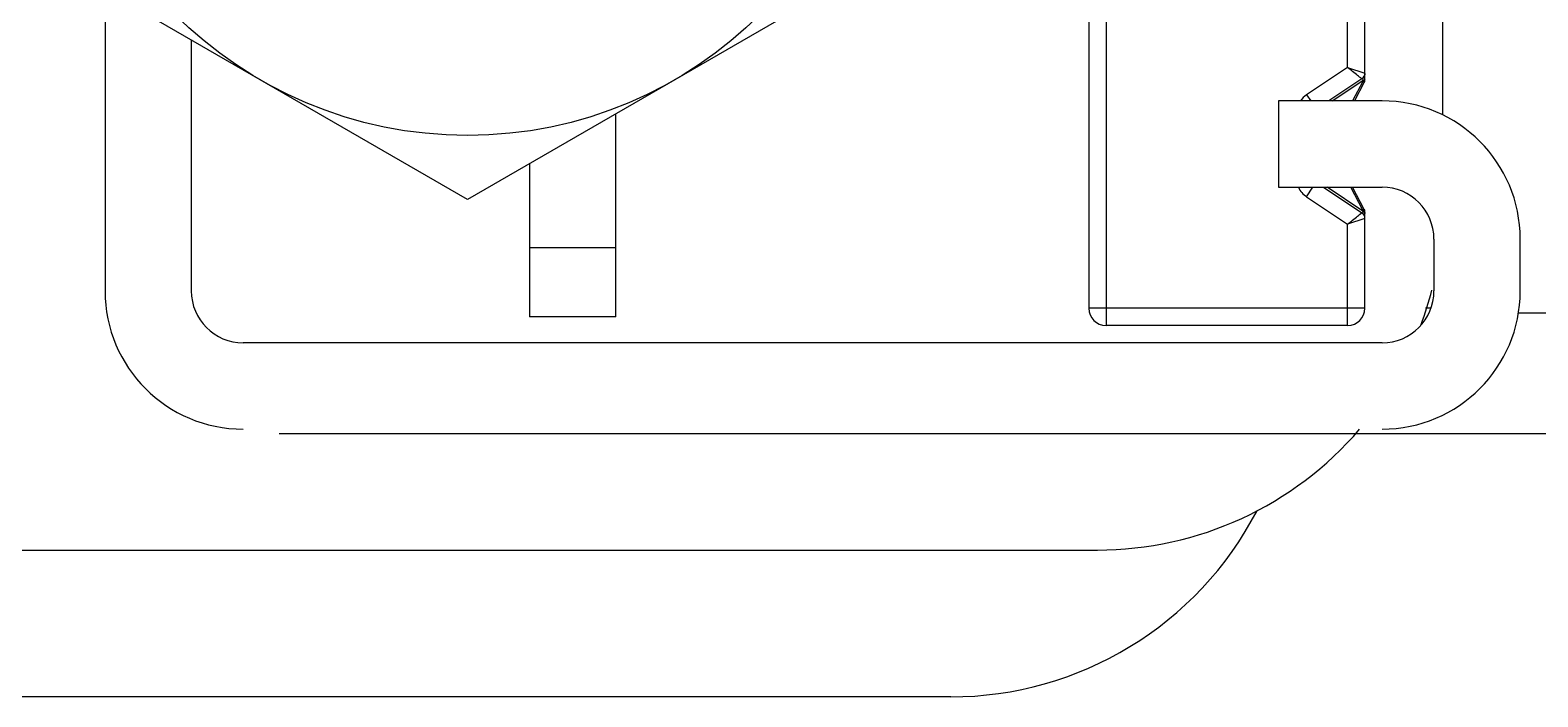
# Model space of a CAD drawing. Extents: x 1725261 to 1937680, y 860327 to 1571294.
# Drawn here: x 1848746 to 1849103.2, y 1227622 to 1227779.8 of the extents above; entities that cross this region are included whole.
import ezdxf

# ---------------------------------------------------------------- set-up
doc = ezdxf.new("R2010")
doc.units = 0
doc.header["$LTSCALE"] = 1000
doc.header["$MEASUREMENT"] = 0

msp = doc.modelspace()

# ---------------------------------------------------------------- linework, layer by layer
for p, q in [((1849062.26, 1227769.64), (1849062.26, 1227937.65)), ((1849058.17, 1227770.95), (1849058.17, 1227935.03)), ((1848996.84, 1227832.46), (1848996.84, 1227713.97)), ((1849000.93, 1227829.53), (1849000.93, 1227709.89)), ((1849080.66, 1227816.35), (1849080.66, 1227759.73)), ((1848849.65, 1227739.68), (1848751.52, 1227796.34)), ((1848947.78, 1227796.34), (1848849.65, 1227739.68)), ((1848763.78, 1227789.25), (1848763.78, 1227718.06)), ((1848784.23, 1227718.06), (1848784.23, 1227777.45)), ((1849058.17, 1227770.95), (1849048.46, 1227764.47)), ((1849061.53, 1227768.28), (1849053.68, 1227763.04)), ((1849054.51, 1227763.04), (1849061.8, 1227767.9)), ((1849058.17, 1227770.95), (1849062.26, 1227769.64)), ((1849061.8, 1227767.61), (1849059.35, 1227763.04)), ((1849061.8, 1227767.61), (1849061.8, 1227767.9)), ((1849062.12, 1227767.44), (1849061.8, 1227767.61)), ((1849062, 1227767.7), (1849061.84, 1227767.63)), ((1849062.26, 1227768.02), (1849062.26, 1227769.62)), ((1849062.26, 1227769.51), (1849062.26, 1227769.18)), ((1849048.46, 1227764.47), (1849049.41, 1227763.04)), ((1849062.12, 1227767.44), (1849059.76, 1227763.04)), ((1849066.35, 1227763.04), (1849041.82, 1227763.04)), ((1849041.82, 1227763.04), (1849041.82, 1227742.6)), ((1848884.81, 1227711.93), (1848884.81, 1227759.98)), ((1848864.37, 1227748.18), (1848864.37, 1227711.93)), ((1849041.82, 1227742.6), (1849066.35, 1227742.6)), ((1849048.46, 1227740.34), (1849049.96, 1227742.6)), ((1849052.45, 1227742.6), (1849061.53, 1227736.54)), ((1849061.8, 1227736.92), (1849053.28, 1227742.6)), ((1849061.8, 1227737.2), (1849058.91, 1227742.6)), ((1849062.12, 1227737.37), (1849059.32, 1227742.6)), ((1849048.46, 1227740.34), (1849058.17, 1227733.87)), ((1849061.8, 1227737.2), (1849062.12, 1227737.37)), ((1849061.8, 1227736.92), (1849061.8, 1227737.2)), ((1849062, 1227737.12), (1849061.84, 1227737.19)), ((1849062.26, 1227735.2), (1849062.26, 1227736.79)), ((1849062.26, 1227736.51), (1849062.26, 1227736.42)), ((1849062.26, 1227735.18), (1849058.17, 1227733.87)), ((1849058.17, 1227709.89), (1849058.17, 1227733.87)), ((1849062.26, 1227713.97), (1849062.26, 1227735.18)), ((1848884.81, 1227728.28), (1848864.37, 1227728.28)), ((1849078.62, 1227730.33), (1849078.62, 1227718.06)), ((1849099.06, 1227718.06), (1849099.06, 1227730.33)), ((1849062.26, 1227713.97), (1848996.84, 1227713.97)), ((1849077.86, 1227713.97), (1849076.65, 1227713.97)), ((1848884.81, 1227711.93), (1848864.37, 1227711.93)), ((1850209.01, 1227712.83), (1849098.64, 1227712.83)), ((1849058.17, 1227709.89), (1849000.93, 1227709.89)), ((1849066.35, 1227705.8), (1848796.49, 1227705.8)), ((1850242.79, 1227684.49), (1848805, 1227684.21)), ((1848655.1, 1227656.73), (1848998.89, 1227656.73)), ((1848964.13, 1227621.98), (1848735.16, 1227621.98))]:
    msp.add_line(p, q)
msp.add_circle((1848849.65, 1227852.99), 98.13)
for centre, radius, start, end in [((1849060.63, 1227769.64), 1.64, 303.6901, 0), ((1849061.3, 1227769.08), 1.55, 288.7666, 290.2059), ((1849061.56, 1227768.5), 0.915, 298.7157, 301.8919), ((1849061.04, 1227768.02), 1.23, 331.8161, 0), ((1849051.63, 1227759.71), 5.72, 123.6901, 144.1234), ((1849066.35, 1227730.33), 32.71, 0, 90), ((1849051.63, 1227745.11), 5.72, 206.1204, 236.3099), ((1849066.35, 1227730.33), 12.27, 0, 90), ((1849060.63, 1227735.18), 1.64, 0, 56.3099), ((1849061.3, 1227735.74), 1.55, 69.7906, 71.2256), ((1849061.56, 1227736.31), 0.914, 58.1, 61.2862), ((1849061.04, 1227736.79), 1.23, 0, 28.1839), ((1848796.49, 1227718.06), 32.71, 180, 270), ((1848796.49, 1227718.06), 12.27, 180, 270), ((1849066.35, 1227718.06), 32.71, 270, 0), ((1849066.35, 1227718.06), 12.27, 270, 0), ((1848998.89, 1227738.51), 81.78, 339.6685, 345.625), ((1849000.93, 1227713.97), 4.09, 180, 270), ((1849058.17, 1227713.97), 4.09, 270, 0), ((1848998.89, 1227738.51), 81.78, 270, 319.4173), ((1848964.13, 1227703.75), 81.78, 270, 332.5411)]:
    msp.add_arc(centre, radius, start, end)
for points, knots in [([(1849061.53, 1227768.28), (1849061.17, 1227768.51), (1849060.1, 1227769.48), (1849058.96, 1227770.33), (1849058.17, 1227770.95)], [0, 0, 0, 0, 0.301655, 1, 1, 1, 1]), ([(1849061.8, 1227767.9), (1849061.83, 1227768.04), (1849061.88, 1227768.38), (1849061.59, 1227768.32), (1849061.53, 1227768.28)], [0, 0, 0, 0, 0.652586, 1, 1, 1, 1]), ([(1849061.8, 1227767.9), (1849061.84, 1227767.92), (1849061.99, 1227767.97), (1849062.14, 1227768.06), (1849062.21, 1227768.16)], [0, 0, 0, 0, 0.298151, 1, 1, 1, 1]), ([(1849062.21, 1227768.16), (1849062.22, 1227768.18), (1849062.25, 1227768.23), (1849062.26, 1227768.28), (1849062.26, 1227768.31)], [0, 0, 0, 0, 0.519447, 1, 1, 1, 1]), ([(1849058.17, 1227733.87), (1849058.96, 1227734.49), (1849060.1, 1227735.34), (1849061.17, 1227736.3), (1849061.53, 1227736.54)], [0, 0, 0, 0, 0.698346, 1, 1, 1, 1]), ([(1849061.53, 1227736.54), (1849061.59, 1227736.5), (1849061.88, 1227736.43), (1849061.83, 1227736.78), (1849061.8, 1227736.92)], [0, 0, 0, 0, 0.346904, 1, 1, 1, 1]), ([(1849061.8, 1227736.92), (1849061.85, 1227736.9), (1849061.99, 1227736.84), (1849062.14, 1227736.75), (1849062.21, 1227736.66)], [0, 0, 0, 0, 0.29815, 1, 1, 1, 1]), ([(1849062.21, 1227736.66), (1849062.22, 1227736.64), (1849062.25, 1227736.59), (1849062.26, 1227736.53), (1849062.26, 1227736.51)], [0, 0, 0, 0, 0.519543, 1, 1, 1, 1])]:
    msp.add_open_spline(points, degree=3, knots=knots)
for points in [[(1849062.26, 1227768.02), (1849062.26, 1227767.9), (1849062.15, 1227767.79), (1849062.05, 1227767.73)], [(1849062.26, 1227736.79), (1849062.26, 1227736.92), (1849062.15, 1227737.03), (1849062.05, 1227737.09)]]:
    msp.add_open_spline(points, degree=3)

doc.saveas('drawing.dxf')
